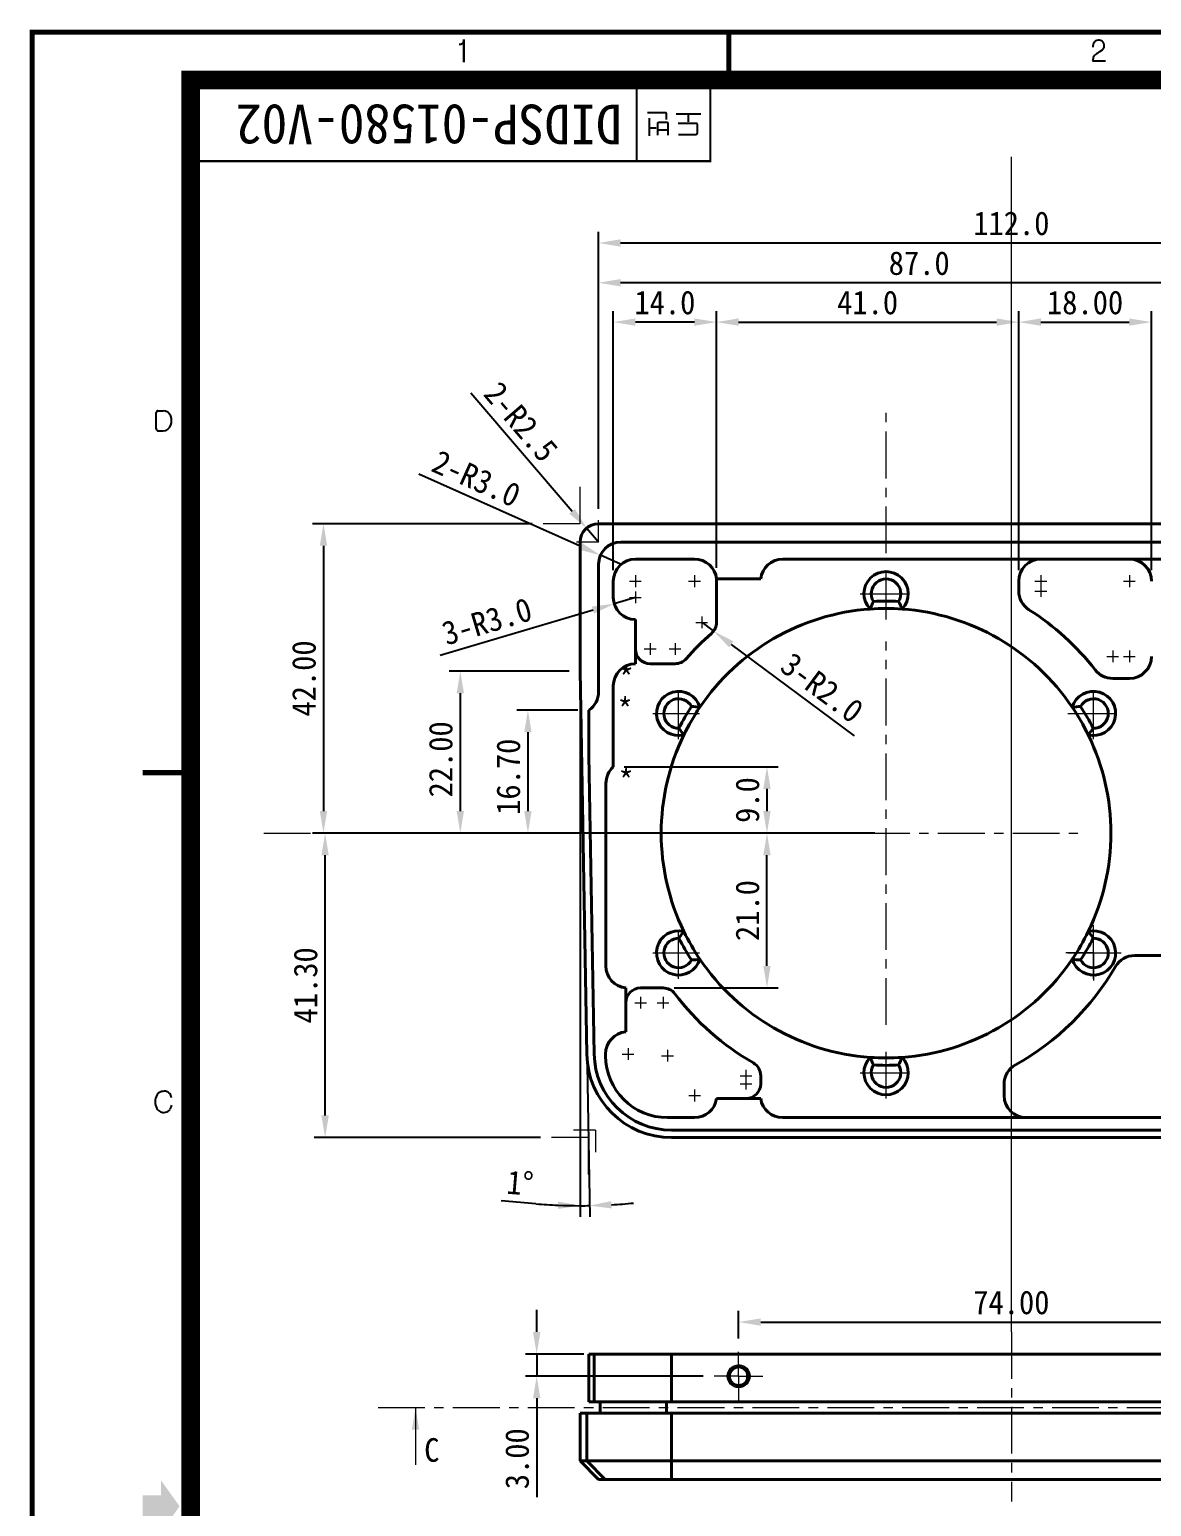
# Model space of a CAD drawing. Header units: millimetres. Extents: x 850 to 1425, y -556 to -156.
# Drawn here: x 850.3 to 1002.5, y -356.4 to -156 of the extents above; entities that cross this region are included whole.
import ezdxf

# ---------------------------------------------------------------- set-up
doc = ezdxf.new("R2010")
doc.units = ezdxf.units.MM
doc.linetypes.add('CENTERX2', pattern=[20.32, 12.7, -2.54, 2.54, -2.54])
doc.layers.get('0').update_dxf_attribs({"color": 6})
for name, color, linetype, lineweight in [('CENTER', 1, 'CENTERX2', 9), ('DIM', 2, 'Continuous', 9), ('OUTLINE', 3, 'Continuous', 40), ('기준선', 6, 'Continuous', 9), ('은선', 253, 'Continuous', 9)]:
    doc.layers.add(name, color=color, linetype=linetype, lineweight=lineweight)
doc.styles.get("Standard").update_dxf_attribs({"font": '', "height": 3.2})
doc.styles.get('Standard').set_extended_font_data('GulimChe')
doc.dimstyles.new('척도 1배 - (x.x)', dxfattribs={"dimtxt": 3.2, "dimasz": 3, "dimexe": 1.5, "dimexo": 1.5, "dimgap": 1, "dimtad": 1, "dimdec": 1, "dimzin": 0, "dimdsep": 46, "dimtxsty": 'Standard', "dimcen": 0, "dimclrd": 2, "dimclre": 2, "dimclrt": 2, "dimadec": 0, "dimazin": 0, "dimtfac": 0.75, "dimtdec": 1, "dimtmove": 0, "dimatfit": 0, "dimfxl": 1, "dimtfill": 1, "dimtolj": 1, "dimtzin": 0, "dimarcsym": 0})
doc.dimstyles.new('척도 1배 - (x.xx)', dxfattribs={"dimtxt": 3.2, "dimasz": 3, "dimexe": 1.5, "dimexo": 1.5, "dimgap": 1, "dimtad": 1, "dimzin": 0, "dimdsep": 46, "dimtxsty": 'Standard', "dimcen": 0, "dimclrd": 2, "dimclre": 2, "dimclrt": 2, "dimadec": 0, "dimazin": 0, "dimtfac": 0.75, "dimtmove": 0, "dimatfit": 0, "dimfxl": 1, "dimtfill": 1, "dimtolj": 1, "dimtzin": 0, "dimarcsym": 0})

# ---------------------------------------------------------------- blocks, each defined once
blk = doc.blocks.new('A-2_규격도면_동인광학')
blk.add_hatch(color=256).paths.add_polyline_path([(15, 197.3), (15, 200.3), (17.5, 200.3), (17.5, 202.3), (20, 198.8), (17.5, 195.3), (17.5, 197.3)])
for p, q in [((57.91, 397.24), (58.16, 397.24)), ((58.57, 397.85), (58.57, 394.79)), ((58.57, 394.79), (58.57, 397.85)), ((143.94, 396.82), (143.94, 397.08)), ((143.86, 394.95), (145.61, 394.95)), ((144.8, 396.18), (144.7, 396.12)), ((145.14, 396.42), (144.8, 396.18)), ((145.22, 396.49), (145.14, 396.42)), ((82, 391.36), (82, 381.36)), ((85.87, 387.91), (83.48, 387.91)), ((83.73, 384.78), (83.73, 387.2)), ((86.06, 387), (86.06, 387.76)), ((90.69, 387.72), (87.36, 387.72)), ((89.03, 386.68), (89.03, 387.72)), ((84.63, 385.83), (83.73, 385.83)), ((84.81, 386.37), (84.81, 384.88)), ((86.28, 385.57), (84.81, 385.57)), ((86.07, 386.58), (84.99, 386.58)), ((86.28, 384.88), (86.28, 386.41)), ((90.02, 386.48), (87.64, 386.48)), ((87.68, 384.98), (90.05, 384.98)), ((90.27, 385.19), (90.27, 386.25)), ((16.84, 345), (16.84, 347.24)), ((17.07, 347.48), (17.76, 347.48)), ((18.91, 254.23), (18.87, 254.4))]:
    blk.add_line(p, q)
for points, const_width in [([(0, 0), (0, 398.86), (574, 398.86), (574, 0)], 0.7), ([(21.5, 6.5), (21.5, 392.36), (567.5, 392.36), (567.5, 6.5)], 2.5)]:
    blk.add_lwpolyline(points, close=True, dxfattribs=dict(const_width=const_width))
for points, const_width in [([(94.5, 398.86), (94.5, 391.69)], 0.7), ([(22.5, 381.36), (92, 381.36), (92, 391.36)], 0.3), ([(15, 298.36), (22.17, 298.36)], 0.7)]:
    blk.add_lwpolyline(points, dxfattribs=dict(const_width=const_width))
for centre, radius, start, end in [((58.16, 397.66), 0.418, 270, 351.8564), ((144.61, 397.08), 0.675, 135.3614, 180), ((144.53, 397.16), 0.56, 116.1126, 135.3614), ((144.71, 396.81), 0.951, 75.511, 116.1126), ((144.8, 397.19), 0.566, 52.7857, 75.511), ((144.7, 397.05), 0.74, 352.4081, 52.7857), ((144.58, 397.06), 0.862, 318.1085, 352.4081), ((145.38, 394.91), 1.52, 161.3803, 178.4124), ((144.61, 395.17), 0.705, 132.8749, 161.3803), ((146.71, 392.9), 3.8, 121.9901, 132.8749), ((85.9, 387.76), 0.157, 0, 104.5405), ((84.99, 386.4), 0.181, 90, 191.0214), ((86.1, 386.41), 0.179, 0, 97.6654), ((90.04, 386.25), 0.23, 0, 93.1332), ((90.05, 385.19), 0.217, 270, 359.9617), ((17.07, 347.24), 0.234, 89.9627, 180), ((17.76, 346.37), 1.11, 18.7245, 90), ((17.08, 344.99), 0.241, 177.6028, 269.7704), ((17.42, 428.69), 83.93, 269.7704, 270.2296), ((17.75, 345.88), 1.12, 270.2296, 341.2755), ((17.03, 346.12), 1.88, 341.2755, 18.7245), ((18.62, 253.71), 1.93, 153.4408, 179.3877), ((17.76, 254.14), 0.968, 126.0964, 153.4408), ((17.65, 254.29), 0.786, 112.6651, 126.0964), ((17.94, 253.61), 1.52, 84.5855, 112.6651), ((18, 254.27), 0.857, 49.4232, 84.5855), ((17.93, 254.19), 0.962, 12.5369, 49.4232), ((18.66, 253.71), 1.97, 179.3877, 207.825), ((17.78, 253.25), 0.971, 207.825, 248.4845), ((17.93, 253.21), 0.954, 279.0922, 325.2032), ((17.59, 253.45), 1.36, 325.2032, 351.393), ((17.88, 253.51), 1.26, 248.4845, 279.0922)]:
    blk.add_arc(centre, radius, start, end)
blk = doc.blocks.new('SW_CENTERMARKSYMBOL_2')
at = {"color": 0, "linetype": 'Continuous', "lineweight": 0}
for p, q in [((-2.5, 0), (-3.3, 0)), ((0, 0), (-2.5, 0)), ((0, 2.5), (0, 3.3)), ((0, 0), (0, 2.5)), ((0, 0), (0, -2.5)), ((0, 0), (2.5, 0)), ((2.5, 0), (3.3, 0)), ((0, -2.5), (0, -3.3))]:
    blk.add_line(p, q, dxfattribs=at)
blk = doc.blocks.new('*D100')
at = {"layer": 'Defpoints', "color": 0, "ltscale": 0.5, "transparency": 16777216}
for p in [(1020.45, -331.4), (946.45, -335.15), (1020.45, -336.94)]:
    blk.add_point(p, dxfattribs=at)
at = {"layer": 'DIM', "color": 2, "lineweight": -2, "ltscale": 0.5, "transparency": 16777216}
for p, q in [((946.45, -333.65), (946.45, -329.9)), ((1020.45, -335.44), (1020.45, -329.9)), ((949.45, -331.4), (1017.45, -331.4))]:
    blk.add_line(p, q, dxfattribs=at)
at = {"layer": 'DIM', "color": 2, "ltscale": 0.5, "transparency": 16777216}
for points in [[(949.45, -330.9), (949.45, -331.9), (946.45, -331.4)], [(1017.45, -330.9), (1017.45, -331.9), (1020.45, -331.4)]]:
    blk.add_solid(points, dxfattribs=at)
at = {"layer": 'DIM', "color": 2, "ltscale": 0.5, "transparency": 16777216, "insert": (983.45, -328.76), "char_height": 3.2, "attachment_point": 5, "bg_fill": 3, "box_fill_scale": 1.1, "bg_fill_color": 256, "bg_fill_true_color": 13158600, "bg_fill_transparency": 0}
blk.add_mtext('\\A1;74.00', dxfattribs=at)
blk = doc.blocks.new('*D101')
at = {"layer": 'Defpoints', "color": 0, "ltscale": 0.5, "transparency": 16777216}
for p in [(926.95, -335.75), (919.06, -338.75), (943.15, -338.75)]:
    blk.add_point(p, dxfattribs=at)
at = {"layer": 'DIM', "color": 2, "lineweight": -2, "ltscale": 0.5, "transparency": 16777216}
for p, q in [((919.06, -332.75), (919.06, -329.75)), ((925.45, -335.75), (917.56, -335.75)), ((919.06, -335.75), (919.06, -338.75)), ((941.65, -338.75), (917.56, -338.75)), ((919.06, -341.75), (919.06, -355.16))]:
    blk.add_line(p, q, dxfattribs=at)
at = {"layer": 'DIM', "color": 2, "ltscale": 0.5, "transparency": 16777216}
for points in [[(918.56, -332.75), (919.56, -332.75), (919.06, -335.75)], [(918.56, -341.75), (919.56, -341.75), (919.06, -338.75)]]:
    blk.add_solid(points, dxfattribs=at)
at = {"layer": 'DIM', "color": 2, "ltscale": 0.5, "transparency": 16777216, "insert": (916.42, -349.95), "char_height": 3.2, "attachment_point": 5, "rotation": 90, "bg_fill": 3, "box_fill_scale": 1.1, "bg_fill_color": 256, "bg_fill_true_color": 13158600, "bg_fill_transparency": 0}
blk.add_mtext('\\A1;3.00', dxfattribs=at)
blk = doc.blocks.new('*D143')
at = {"layer": 'Defpoints', "color": 0, "ltscale": 0.5, "transparency": 16777216}
for p in [(984.45, -195.7), (943.45, -230.56), (984.45, -230.86)]:
    blk.add_point(p, dxfattribs=at)
at = {"layer": 'DIM', "color": 2, "lineweight": -2, "ltscale": 0.5, "transparency": 16777216}
for p, q in [((943.45, -229.06), (943.45, -194.2)), ((984.45, -229.36), (984.45, -194.2)), ((946.45, -195.7), (981.45, -195.7))]:
    blk.add_line(p, q, dxfattribs=at)
at = {"layer": 'DIM', "color": 2, "ltscale": 0.5, "transparency": 16777216}
for points in [[(946.45, -195.2), (946.45, -196.2), (943.45, -195.7)], [(981.45, -195.2), (981.45, -196.2), (984.45, -195.7)]]:
    blk.add_solid(points, dxfattribs=at)
at = {"layer": 'DIM', "color": 2, "ltscale": 0.5, "transparency": 16777216, "insert": (963.95, -193.06), "char_height": 3.2, "attachment_point": 5, "bg_fill": 3, "box_fill_scale": 1.1, "bg_fill_color": 256, "bg_fill_true_color": 13158600, "bg_fill_transparency": 0}
blk.add_mtext('\\A1;41.0', dxfattribs=at)
blk = doc.blocks.new('*D146')
at = {"layer": 'Defpoints', "color": 0, "ltscale": 0.5, "transparency": 16777216}
for p in [(929.45, -195.7), (929.45, -230.86), (943.45, -230.56)]:
    blk.add_point(p, dxfattribs=at)
at = {"layer": 'DIM', "color": 2, "lineweight": -2, "ltscale": 0.5, "transparency": 16777216}
for p, q in [((929.45, -229.36), (929.45, -194.2)), ((943.45, -229.06), (943.45, -194.2)), ((940.45, -195.7), (932.45, -195.7))]:
    blk.add_line(p, q, dxfattribs=at)
at = {"layer": 'DIM', "color": 2, "ltscale": 0.5, "transparency": 16777216}
for points in [[(932.45, -195.2), (932.45, -196.2), (929.45, -195.7)], [(940.45, -195.2), (940.45, -196.2), (943.45, -195.7)]]:
    blk.add_solid(points, dxfattribs=at)
at = {"layer": 'DIM', "color": 2, "ltscale": 0.5, "transparency": 16777216, "insert": (936.45, -193.06), "char_height": 3.2, "attachment_point": 5, "bg_fill": 3, "box_fill_scale": 1.1, "bg_fill_color": 256, "bg_fill_true_color": 13158600, "bg_fill_transparency": 0}
blk.add_mtext('\\A1;14.0', dxfattribs=at)
blk = doc.blocks.new('*D147')
at = {"layer": 'Defpoints', "color": 0, "ltscale": 0.5, "transparency": 16777216}
for p in [(927.45, -190.36), (927.45, -222.56), (1014.45, -228.7)]:
    blk.add_point(p, dxfattribs=at)
at = {"layer": 'DIM', "color": 2, "lineweight": -2, "ltscale": 0.5, "transparency": 16777216}
for p, q in [((927.45, -221.06), (927.45, -188.86)), ((1011.45, -190.36), (930.45, -190.36)), ((1014.45, -227.2), (1014.45, -188.86))]:
    blk.add_line(p, q, dxfattribs=at)
at = {"layer": 'DIM', "color": 2, "ltscale": 0.5, "transparency": 16777216}
for points in [[(930.45, -189.86), (930.45, -190.86), (927.45, -190.36)], [(1011.45, -189.86), (1011.45, -190.86), (1014.45, -190.36)]]:
    blk.add_solid(points, dxfattribs=at)
at = {"layer": 'DIM', "color": 2, "ltscale": 0.5, "transparency": 16777216, "insert": (970.95, -187.72), "char_height": 3.2, "attachment_point": 5, "bg_fill": 3, "box_fill_scale": 1.1, "bg_fill_color": 256, "bg_fill_true_color": 13158600, "bg_fill_transparency": 0}
blk.add_mtext('\\A1;87.0', dxfattribs=at)
blk = doc.blocks.new('*D148')
at = {"layer": 'Defpoints', "color": 0, "ltscale": 0.5, "transparency": 16777216}
for p in [(1039.45, -184.96), (927.45, -222.56), (1039.45, -222.56)]:
    blk.add_point(p, dxfattribs=at)
at = {"layer": 'DIM', "color": 2, "lineweight": -2, "ltscale": 0.5, "transparency": 16777216}
for p, q in [((927.45, -221.06), (927.45, -183.46)), ((1039.45, -221.06), (1039.45, -183.46)), ((930.45, -184.96), (1036.45, -184.96))]:
    blk.add_line(p, q, dxfattribs=at)
at = {"layer": 'DIM', "color": 2, "ltscale": 0.5, "transparency": 16777216}
for points in [[(930.45, -184.46), (930.45, -185.46), (927.45, -184.96)], [(1036.45, -184.46), (1036.45, -185.46), (1039.45, -184.96)]]:
    blk.add_solid(points, dxfattribs=at)
at = {"layer": 'DIM', "color": 2, "ltscale": 0.5, "transparency": 16777216, "insert": (983.45, -182.31), "char_height": 3.2, "attachment_point": 5, "bg_fill": 3, "box_fill_scale": 1.1, "bg_fill_color": 256, "bg_fill_true_color": 13158600, "bg_fill_transparency": 0}
blk.add_mtext('\\A1;112.0', dxfattribs=at)
blk = doc.blocks.new('*D163')
at = {"layer": 'Defpoints', "color": 0, "ltscale": 0.5, "transparency": 16777216}
for p in [(929.45, -256.06), (950.3, -265.06), (950.3, -265.06)]:
    blk.add_point(p, dxfattribs=at)
at = {"layer": 'DIM', "color": 2, "lineweight": -2, "ltscale": 0.5, "transparency": 16777216}
for p, q in [((930.95, -256.06), (951.8, -256.06)), ((950.3, -259.06), (950.3, -262.06))]:
    blk.add_line(p, q, dxfattribs=at)
at = {"layer": 'DIM', "color": 2, "ltscale": 0.5, "transparency": 16777216}
for points in [[(949.8, -259.06), (950.8, -259.06), (950.3, -256.06)], [(949.8, -262.06), (950.8, -262.06), (950.3, -265.06)]]:
    blk.add_solid(points, dxfattribs=at)
at = {"layer": 'DIM', "color": 2, "ltscale": 0.5, "transparency": 16777216, "insert": (947.66, -260.56), "char_height": 3.2, "attachment_point": 5, "rotation": 90, "bg_fill": 3, "box_fill_scale": 1.1, "bg_fill_color": 256, "bg_fill_true_color": 13158600, "bg_fill_transparency": 0}
blk.add_mtext('\\A1;9.0', dxfattribs=at)
blk = doc.blocks.new('*D164')
at = {"layer": 'Defpoints', "color": 0, "ltscale": 0.5, "transparency": 16777216}
for p in [(950.3, -265.06), (950.3, -265.06), (936.2, -286.06)]:
    blk.add_point(p, dxfattribs=at)
at = {"layer": 'DIM', "color": 2, "lineweight": -2, "ltscale": 0.5, "transparency": 16777216}
for p, q in [((950.3, -283.06), (950.3, -268.06)), ((937.7, -286.06), (951.8, -286.06))]:
    blk.add_line(p, q, dxfattribs=at)
at = {"layer": 'DIM', "color": 2, "ltscale": 0.5, "transparency": 16777216}
for points in [[(949.8, -268.06), (950.8, -268.06), (950.3, -265.06)], [(949.8, -283.06), (950.8, -283.06), (950.3, -286.06)]]:
    blk.add_solid(points, dxfattribs=at)
at = {"layer": 'DIM', "color": 2, "ltscale": 0.5, "transparency": 16777216, "insert": (947.66, -275.56), "char_height": 3.2, "attachment_point": 5, "rotation": 90, "bg_fill": 3, "box_fill_scale": 1.1, "bg_fill_color": 256, "bg_fill_true_color": 13158600, "bg_fill_transparency": 0}
blk.add_mtext('\\A1;21.0', dxfattribs=at)
blk = doc.blocks.new('*D165')
at = {"layer": 'Defpoints', "color": 0, "ltscale": 0.5, "transparency": 16777216}
for p in [(925.83, -223.66), (927.45, -225.56)]:
    blk.add_point(p, dxfattribs=at)
at = {"layer": 'DIM', "color": 2, "lineweight": -2, "ltscale": 0.5, "transparency": 16777216}
for p, q in [((923.87, -221.39), (910.12, -205.33)), ((927.45, -225.56), (925.83, -223.66))]:
    blk.add_line(p, q, dxfattribs=at)
at = {"layer": 'DIM', "color": 2, "ltscale": 0.5, "transparency": 16777216}
blk.add_solid([(924.25, -221.06), (923.49, -221.71), (925.83, -223.66)], dxfattribs=at)
at = {"layer": 'DIM', "color": 2, "ltscale": 0.5, "transparency": 16777216, "insert": (916.93, -209.23), "char_height": 3.2, "attachment_point": 5, "rotation": 310.6031, "bg_fill": 3, "box_fill_scale": 1.1, "bg_fill_color": 256, "bg_fill_true_color": 13158600, "bg_fill_transparency": 0}
blk.add_mtext('\\A1;2-R2.5', dxfattribs=at)
blk = doc.blocks.new('*D166')
at = {"layer": 'Defpoints', "color": 0, "ltscale": 0.5, "transparency": 16777216}
for p in [(927.71, -227.34), (930.45, -228.56)]:
    blk.add_point(p, dxfattribs=at)
at = {"layer": 'DIM', "color": 2, "lineweight": -2, "ltscale": 0.5, "transparency": 16777216}
for p, q in [((924.97, -226.12), (903.06, -216.34)), ((930.45, -228.56), (927.71, -227.34))]:
    blk.add_line(p, q, dxfattribs=at)
at = {"layer": 'DIM', "color": 2, "ltscale": 0.5, "transparency": 16777216}
blk.add_solid([(925.18, -225.66), (924.77, -226.57), (927.71, -227.34)], dxfattribs=at)
at = {"layer": 'DIM', "color": 2, "ltscale": 0.5, "transparency": 16777216, "insert": (910.88, -216.94), "char_height": 3.2, "attachment_point": 5, "rotation": 335.9558, "bg_fill": 3, "box_fill_scale": 1.1, "bg_fill_color": 256, "bg_fill_true_color": 13158600, "bg_fill_transparency": 0}
blk.add_mtext('\\A1;2-R3.0', dxfattribs=at)
blk = doc.blocks.new('*D167')
at = {"layer": 'Defpoints', "color": 0, "ltscale": 0.5, "transparency": 16777216}
for p in [(929.58, -233.92), (932.45, -233.06)]:
    blk.add_point(p, dxfattribs=at)
at = {"layer": 'DIM', "color": 2, "lineweight": -2, "ltscale": 0.5, "transparency": 16777216}
for p, q in [((932.45, -233.06), (929.58, -233.92)), ((926.7, -234.78), (905.99, -240.96))]:
    blk.add_line(p, q, dxfattribs=at)
at = {"layer": 'DIM', "color": 2, "ltscale": 0.5, "transparency": 16777216}
blk.add_solid([(926.56, -234.3), (926.85, -235.26), (929.58, -233.92)], dxfattribs=at)
at = {"layer": 'DIM', "color": 2, "ltscale": 0.5, "transparency": 16777216, "insert": (912.31, -236.32), "char_height": 3.2, "attachment_point": 5, "rotation": 16.6286, "bg_fill": 3, "box_fill_scale": 1.1, "bg_fill_color": 256, "bg_fill_true_color": 13158600, "bg_fill_transparency": 0}
blk.add_mtext('\\A1;3-R3.0', dxfattribs=at)
blk = doc.blocks.new('*D168')
at = {"layer": 'Defpoints', "color": 0, "ltscale": 0.5, "transparency": 16777216}
for p in [(941.45, -236.44), (943.06, -237.64)]:
    blk.add_point(p, dxfattribs=at)
at = {"layer": 'DIM', "color": 2, "lineweight": -2, "ltscale": 0.5, "transparency": 16777216}
for p, q in [((941.45, -236.44), (943.06, -237.64)), ((945.46, -239.43), (962.12, -251.85))]:
    blk.add_line(p, q, dxfattribs=at)
at = {"layer": 'DIM', "color": 2, "ltscale": 0.5, "transparency": 16777216}
blk.add_solid([(945.76, -239.03), (945.16, -239.83), (943.06, -237.64)], dxfattribs=at)
at = {"layer": 'DIM', "color": 2, "ltscale": 0.5, "transparency": 16777216, "insert": (957.78, -245.32), "char_height": 3.2, "attachment_point": 5, "rotation": 323.296, "bg_fill": 3, "box_fill_scale": 1.1, "bg_fill_color": 256, "bg_fill_true_color": 13158600, "bg_fill_transparency": 0}
blk.add_mtext('\\A1;3-R2.0', dxfattribs=at)
blk = doc.blocks.new('*D169')
at = {"layer": 'Defpoints', "color": 0, "ltscale": 0.5, "transparency": 16777216}
for p in [(924.95, -243.06), (908.7, -265.06), (908.7, -265.06)]:
    blk.add_point(p, dxfattribs=at)
at = {"layer": 'DIM', "color": 2, "lineweight": -2, "ltscale": 0.5, "transparency": 16777216}
for p, q in [((923.45, -243.06), (907.2, -243.06)), ((908.7, -246.06), (908.7, -262.06))]:
    blk.add_line(p, q, dxfattribs=at)
at = {"layer": 'DIM', "color": 2, "ltscale": 0.5, "transparency": 16777216}
for points in [[(908.2, -246.06), (909.2, -246.06), (908.7, -243.06)], [(908.2, -262.06), (909.2, -262.06), (908.7, -265.06)]]:
    blk.add_solid(points, dxfattribs=at)
at = {"layer": 'DIM', "color": 2, "ltscale": 0.5, "transparency": 16777216, "insert": (906.06, -255.04), "char_height": 3.2, "attachment_point": 5, "rotation": 90, "bg_fill": 3, "box_fill_scale": 1.1, "bg_fill_color": 256, "bg_fill_true_color": 13158600, "bg_fill_transparency": 0}
blk.add_mtext('\\A1;22.00', dxfattribs=at)
blk = doc.blocks.new('*D170')
at = {"layer": 'Defpoints', "color": 0, "ltscale": 0.5, "transparency": 16777216}
for p in [(926.15, -248.36), (917.87, -265.06), (917.87, -265.06)]:
    blk.add_point(p, dxfattribs=at)
at = {"layer": 'DIM', "color": 2, "lineweight": -2, "ltscale": 0.5, "transparency": 16777216}
for p, q in [((924.65, -248.36), (916.37, -248.36)), ((917.87, -251.36), (917.87, -262.06))]:
    blk.add_line(p, q, dxfattribs=at)
at = {"layer": 'DIM', "color": 2, "ltscale": 0.5, "transparency": 16777216}
for points in [[(917.37, -251.36), (918.37, -251.36), (917.87, -248.36)], [(917.37, -262.06), (918.37, -262.06), (917.87, -265.06)]]:
    blk.add_solid(points, dxfattribs=at)
at = {"layer": 'DIM', "color": 2, "ltscale": 0.5, "transparency": 16777216, "insert": (915.23, -257.4), "char_height": 3.2, "attachment_point": 5, "rotation": 90, "bg_fill": 3, "box_fill_scale": 1.1, "bg_fill_color": 256, "bg_fill_true_color": 13158600, "bg_fill_transparency": 0}
blk.add_mtext('\\A1;16.70', dxfattribs=at)
blk = doc.blocks.new('*D171')
at = {"layer": 'Defpoints', "color": 0, "ltscale": 0.5, "transparency": 16777216}
for p in [(924.95, -225.56), (924.95, -243.06), (924.95, -243.06), (925.86, -295.06), (925.8, -315.61)]:
    blk.add_point(p, dxfattribs=at)
at = {"layer": 'DIM', "color": 2, "lineweight": -2, "ltscale": 0.5, "transparency": 16777216}
for p, q in [((924.95, -244.56), (924.95, -317.11)), ((925.89, -296.56), (926.25, -317.1)), ((918.96, -315.36), (914.25, -314.97))]:
    blk.add_line(p, q, dxfattribs=at)
for start, end in [(265.2601, 270), (265.2611, 267.6306), (270, 271), (273.3694, 275.7389)]:
    blk.add_arc((924.95, -243.06), 72.55, start, end, dxfattribs=at)
at = {"layer": 'DIM', "color": 2, "ltscale": 0.5, "transparency": 16777216}
for points in [[(921.96, -315.05), (921.94, -316.05), (924.95, -315.61)], [(929.24, -315.98), (929.2, -314.99), (926.22, -315.6)]]:
    blk.add_solid(points, dxfattribs=at)
at = {"layer": 'DIM', "color": 2, "ltscale": 0.5, "transparency": 16777216, "insert": (916.82, -312.53), "char_height": 3.2, "attachment_point": 5, "rotation": 355.2601, "bg_fill": 3, "box_fill_scale": 1.1, "bg_fill_color": 256, "bg_fill_true_color": 13158600, "bg_fill_transparency": 0}
blk.add_mtext('\\A1;1°', dxfattribs=at)
blk = doc.blocks.new('*D172')
at = {"layer": 'Defpoints', "color": 0, "ltscale": 0.5, "transparency": 16777216}
for p in [(919.95, -223.06), (890.14, -265.06), (935.95, -265.06)]:
    blk.add_point(p, dxfattribs=at)
at = {"layer": 'DIM', "color": 2, "lineweight": -2, "ltscale": 0.5, "transparency": 16777216}
for p, q in [((918.45, -223.06), (888.64, -223.06)), ((890.14, -226.06), (890.14, -262.06)), ((934.45, -265.06), (888.64, -265.06))]:
    blk.add_line(p, q, dxfattribs=at)
at = {"layer": 'DIM', "color": 2, "ltscale": 0.5, "transparency": 16777216}
for points in [[(889.64, -226.06), (890.64, -226.06), (890.14, -223.06)], [(889.64, -262.06), (890.64, -262.06), (890.14, -265.06)]]:
    blk.add_solid(points, dxfattribs=at)
at = {"layer": 'DIM', "color": 2, "ltscale": 0.5, "transparency": 16777216, "insert": (887.5, -244.06), "char_height": 3.2, "attachment_point": 5, "rotation": 90, "bg_fill": 3, "box_fill_scale": 1.1, "bg_fill_color": 256, "bg_fill_true_color": 13158600, "bg_fill_transparency": 0}
blk.add_mtext('\\A1;42.00', dxfattribs=at)
blk = doc.blocks.new('*D173')
at = {"layer": 'Defpoints', "color": 0, "ltscale": 0.5, "transparency": 16777216}
for p in [(890.36, -265.06), (966.45, -265.06), (921.06, -306.36)]:
    blk.add_point(p, dxfattribs=at)
at = {"layer": 'DIM', "color": 2, "lineweight": -2, "ltscale": 0.5, "transparency": 16777216}
for p, q in [((964.95, -265.06), (888.86, -265.06)), ((890.36, -303.36), (890.36, -268.06)), ((919.56, -306.36), (888.86, -306.36))]:
    blk.add_line(p, q, dxfattribs=at)
at = {"layer": 'DIM', "color": 2, "ltscale": 0.5, "transparency": 16777216}
for points in [[(889.86, -268.06), (890.86, -268.06), (890.36, -265.06)], [(889.86, -303.36), (890.86, -303.36), (890.36, -306.36)]]:
    blk.add_solid(points, dxfattribs=at)
at = {"layer": 'DIM', "color": 2, "ltscale": 0.5, "transparency": 16777216, "insert": (887.72, -285.71), "char_height": 3.2, "attachment_point": 5, "rotation": 90, "bg_fill": 3, "box_fill_scale": 1.1, "bg_fill_color": 256, "bg_fill_true_color": 13158600, "bg_fill_transparency": 0}
blk.add_mtext('\\A1;41.30', dxfattribs=at)
blk = doc.blocks.new('SW_CENTERMARKSYMBOL_22')
at = {"color": 0, "linetype": 'Continuous', "lineweight": 18}
for p, q in [((0, 2.5), (0, 3.75)), ((0, 0), (0, 2.5)), ((-2.5, 0), (-3.75, 0)), ((0, 0), (-2.5, 0)), ((0, 0), (0, -2.5)), ((0, 0), (2.5, 0)), ((2.5, 0), (3.75, 0)), ((0, -2.5), (0, -3.75))]:
    blk.add_line(p, q, dxfattribs=at)
blk = doc.blocks.new('SW_CENTERMARKSYMBOL_3')
at = {"color": 0, "linetype": 'Continuous', "lineweight": 0}
for p, q in [((0, 2.5), (0, 3.3)), ((0, 0), (0, 2.5)), ((-2.5, 0), (-3.3, 0)), ((0, 0), (-2.5, 0)), ((0, 0), (0, -2.5)), ((0, 0), (2.5, 0)), ((2.5, 0), (3.3, 0)), ((0, -2.5), (0, -3.3))]:
    blk.add_line(p, q, dxfattribs=at)
blk = doc.blocks.new('*D202')
at = {"layer": 'Defpoints', "color": 0, "ltscale": 0.5, "transparency": 16777216}
for p in [(1002.45, -195.7), (984.45, -230.86), (1002.45, -230.86)]:
    blk.add_point(p, dxfattribs=at)
at = {"layer": 'DIM', "color": 2, "lineweight": -2, "ltscale": 0.5, "transparency": 16777216}
for p, q in [((984.45, -229.36), (984.45, -194.2)), ((1002.45, -229.36), (1002.45, -194.2)), ((987.45, -195.7), (999.45, -195.7))]:
    blk.add_line(p, q, dxfattribs=at)
at = {"layer": 'DIM', "color": 2, "ltscale": 0.5, "transparency": 16777216}
for points in [[(987.45, -195.2), (987.45, -196.2), (984.45, -195.7)], [(999.45, -195.2), (999.45, -196.2), (1002.45, -195.7)]]:
    blk.add_solid(points, dxfattribs=at)
at = {"layer": 'DIM', "color": 2, "ltscale": 0.5, "transparency": 16777216, "insert": (993.45, -193.06), "char_height": 3.2, "attachment_point": 5, "bg_fill": 3, "box_fill_scale": 1.1, "bg_fill_color": 256, "bg_fill_true_color": 13158600, "bg_fill_transparency": 0}
blk.add_mtext('\\A1;18.00', dxfattribs=at)

msp = doc.modelspace()

# ---------------------------------------------------------------- linework, layer by layer
at = {"layer": 'CENTER', "ltscale": 0.5}
for p, q in [((987.454, -230.062), (987.454, -231.662)), ((999.454, -230.062), (999.454, -231.662)), ((932.454, -232.262), (932.454, -233.862)), ((986.654, -230.862), (988.254, -230.862)), ((986.654, -232.198), (988.254, -232.198)), ((987.454, -231.398), (987.454, -232.998)), ((998.654, -230.862), (1000.254, -230.862)), ((931.654, -233.062), (933.254, -233.062)), ((962.954, -232.562), (969.954, -232.562)), ((940.654, -236.444), (942.254, -236.444)), ((941.454, -235.644), (941.454, -237.244)), ((933.654, -240.062), (935.254, -240.062)), ((934.454, -239.262), (934.454, -240.862)), ((937.035, -240.062), (938.635, -240.062)), ((937.835, -239.262), (937.835, -240.862)), ((966.454, -291.062), (966.454, -239.062)), ((997.194, -240.262), (997.194, -241.862)), ((999.454, -240.262), (999.454, -241.862)), ((996.394, -241.062), (997.994, -241.062)), ((998.654, -241.062), (1000.254, -241.062)), ((938.308, -252.312), (938.308, -245.312)), ((994.599, -252.312), (994.599, -245.312)), ((934.808, -248.812), (941.808, -248.812)), ((991.099, -248.812), (998.099, -248.812)), ((882.044, -265.062), (992.454, -265.062)), ((938.308, -284.812), (938.308, -277.812)), ((994.599, -284.812), (994.599, -277.812)), ((934.808, -281.312), (941.808, -281.312)), ((991.099, -281.312), (998.099, -281.312)), ((932.354, -288.062), (933.954, -288.062)), ((933.154, -287.262), (933.154, -288.862)), ((935.405, -288.062), (937.005, -288.062)), ((936.205, -287.262), (936.205, -288.862)), ((931.454, -294.237), (931.454, -295.837)), ((936.807, -294.462), (936.807, -296.062)), ((966.454, -301.062), (966.454, -294.062)), ((930.654, -295.037), (932.254, -295.037)), ((936.007, -295.262), (937.607, -295.262)), ((946.654, -297.971), (948.254, -297.971)), ((947.454, -297.171), (947.454, -298.771)), ((947.454, -298.262), (947.454, -299.862)), ((962.954, -297.562), (969.954, -297.562)), ((940.48, -299.862), (940.48, -301.462)), ((946.654, -299.062), (948.254, -299.062)), ((939.68, -300.662), (941.28, -300.662)), ((983.454, -332.748), (983.454, -355.748))]:
    msp.add_line(p, q, dxfattribs=at)
at = {"layer": 'DIM', "color": 2, "ltscale": 0.5}
msp.add_line((902.626, -342.998), (902.626, -350.762), dxfattribs=at)
msp.add_solid([(903.126, -345.998), (902.126, -345.998), (902.626, -342.998)], dxfattribs=at)
at = {"layer": 'OUTLINE'}
for p, q in [((997.194, -244.062), (999.454, -244.062)), ((1000.171, -281.662), (1005.454, -281.662)), ((982.454, -299.121), (982.454, -300.662))]:
    msp.add_line(p, q, dxfattribs=at)
for centre, radius, start, end in [((987.454, -232.198), 3, 180, 237.42103), ((966.454, -265.062), 31.5, 86.89802, 93.10198), ((966.454, -265.062), 30.5, 85.92988, 94.07012), ((966.454, -265.062), 30.5, 34.07012, 85.92988), ((966.454, -265.062), 36, 37.97987, 57.42103), ((937.835, -240.062), 2, 270, 318.86049), ((999.454, -241.062), 3, 270, 0), ((997.194, -241.062), 3, 217.97987, 270), ((994.599, -248.812), 3, 256.18694, 163.81306), ((966.454, -265.062), 31.5, 146.89802, 153.10198), ((966.454, -265.062), 30.5, 25.92988, 34.07012), ((994.599, -248.812), 2, 268.46113, 151.53887), ((966.454, -265.062), 31.5, 26.89802, 33.10198), ((966.454, -265.062), 30.5, 334.07012, 25.92988), ((994.599, -281.312), 3, 196.18694, 103.81306), ((966.454, -265.062), 30.5, 325.92988, 334.07012), ((994.599, -281.312), 2, 208.46113, 91.53887), ((966.454, -265.062), 31.5, 326.89802, 333.10198), ((966.454, -265.062), 30.5, 274.07012, 325.92988), ((1000.171, -284.662), 3, 90, 149.83021), ((966.454, -265.062), 36, 299.15537, 329.83021), ((985.454, -299.121), 3, 119.15537, 180), ((985.454, -300.662), 3, 180, 270)]:
    msp.add_arc(centre, radius, start, end, dxfattribs=at)
for points in [[(964.749, -233.608), (964.572, -233.946), (964.423, -234.291), (964.289, -234.639)], [(968.618, -234.639), (968.484, -234.291), (968.335, -233.946), (968.158, -233.608)], [(992.841, -247.859), (992.46, -247.874), (992.087, -247.917), (991.718, -247.975)], [(938.361, -250.811), (938.566, -251.134), (938.79, -251.435), (939.024, -251.725)], [(993.883, -251.725), (994.117, -251.435), (994.342, -251.134), (994.546, -250.811)], [(994.546, -279.312), (994.342, -278.99), (994.117, -278.689), (993.883, -278.399)], [(991.718, -282.148), (992.087, -282.206), (992.46, -282.249), (992.841, -282.265)], [(968.618, -295.485), (968.484, -295.833), (968.335, -296.178), (968.158, -296.516)]]:
    msp.add_open_spline(points, degree=3, dxfattribs=at)
at = {"layer": '기준선', "ltscale": 0.5}
for p, q in [((924.954, -223.062), (924.954, -218.062)), ((924.954, -223.062), (919.954, -223.062)), ((926.058, -306.362), (921.058, -306.362)), ((927.041, -305.362), (924.041, -305.362)), ((926.058, -306.362), (926.058, -311.362)), ((927.041, -305.362), (927.041, -308.362))]:
    msp.add_line(p, q, dxfattribs=at)

# ---------------------------------------------------------------- block references
msp.add_blockref('A-2_규격도면_동인광학', (850.618, -555.206))
at = {"layer": 'CENTER', "xscale": 0.5485224050757364, "yscale": 0.5485224050757364, "zscale": 0.5485224050757364}
msp.add_blockref('SW_CENTERMARKSYMBOL_2', (946.454, -338.748), dxfattribs=at)
at = {"layer": 'OUTLINE'}
msp.add_blockref('SW_CENTERMARKSYMBOL_22', (994.599, -281.312), dxfattribs=at)

# ---------------------------------------------------------------- texts
at = {"layer": 'DIM', "insert": (904.428, -168.846), "char_height": 5.4, "width": 60, "attachment_point": 5, "rotation": 180}
msp.add_mtext('DIDSP-01580-V02', dxfattribs=at)
at = {"layer": 'DIM', "char_height": 3.2, "width": 1.37236, "attachment_point": 1}
for insert in [(930.178, -242.425), (930.022, -246.733), (930.153, -256.38)]:
    msp.add_mtext('{\\C1;*}', dxfattribs=dict(at, insert=insert))
at = {"layer": 'DIM', "color": 2, "ltscale": 0.5, "insert": (904.838, -348.786), "char_height": 3.2, "attachment_point": 5}
msp.add_mtext('\\A1;C', dxfattribs=at)

# ---------------------------------------------------------------- next in the draw order: dimensions: what is measured, and where the dimension line sits
at = {"layer": 'DIM', "ltscale": 0.5}
for base, p1, p2, dimstyle, picture, middle in [((984.454, -195.705), (943.454, -230.562), (984.454, -230.862), '척도 1배 - (x.x)', '*D143', (963.954, -193.062)), ((1020.454, -331.398), (946.454, -335.148), (1020.454, -336.938), '척도 1배 - (x.xx)', '*D100', (983.454, -328.756))]:
    dim = msp.add_linear_dim(base=base, p1=p1, p2=p2, dimstyle=dimstyle, dxfattribs=at)
    dim.commit()
    dim.dimension.update_dxf_attribs({"geometry": picture, "text_midpoint": middle})
dim = msp.add_radius_dim(center=(941.454, -236.444), mpoint=(943.057, -237.639), text='3-<>', dimstyle='척도 1배 - (x.x)', override={"dimfxl": 2}, dxfattribs=at)
dim.commit()
dim.dimension.update_dxf_attribs({"geometry": '*D168', "text_midpoint": (956.202, -247.438), "dimtype": 164})
dim = msp.add_linear_dim(base=(908.703, -265.062), p1=(924.954, -243.062), p2=(908.703, -265.062), angle=90, dimstyle='척도 1배 - (x.xx)', dxfattribs=at)
dim.commit()
dim.dimension.update_dxf_attribs({"geometry": '*D169', "text_midpoint": (908.703, -255.036), "dimtype": 160})
dim = msp.add_linear_dim(base=(950.299, -265.062), p1=(929.454, -256.062), p2=(950.299, -265.062), angle=90, dimstyle='척도 1배 - (x.x)', override={"dimfxl": 2}, dxfattribs=at)
dim.commit()
dim.dimension.update_dxf_attribs({"geometry": '*D163', "text_midpoint": (947.66, -260.562)})
dim = msp.add_linear_dim(base=(919.062, -338.748), p1=(926.954, -335.748), p2=(943.154, -338.748), angle=90, dimstyle='척도 1배 - (x.xx)', dxfattribs=at)
dim.commit()
dim.dimension.update_dxf_attribs({"geometry": '*D101', "text_midpoint": (916.424, -349.952)})

# ---------------------------------------------------------------- next in the draw order: linework, layer by layer
at = {"layer": 'CENTER', "ltscale": 0.5}
msp.add_line((897.535, -342.998), (1059.079, -342.998), dxfattribs=at)
at = {"layer": 'OUTLINE'}
for p, q in [((984.454, -230.862), (984.454, -232.198)), ((926.154, -338.228), (926.154, -335.748)), ((926.154, -335.748), (926.861, -335.748)), ((926.861, -342.248), (926.861, -335.748)), ((926.861, -335.748), (937.359, -335.748)), ((937.359, -342.248), (937.359, -335.748)), ((937.359, -335.748), (1029.548, -335.748)), ((926.154, -339.268), (926.154, -338.228)), ((926.154, -342.248), (926.154, -339.268)), ((926.861, -342.248), (926.154, -342.248)), ((937.359, -342.248), (926.861, -342.248)), ((927.654, -342.248), (927.654, -343.748)), ((936.654, -342.248), (936.654, -343.748)), ((1029.548, -342.248), (937.359, -342.248)), ((924.954, -350.248), (924.954, -343.748)), ((924.954, -343.748), (925.861, -343.748)), ((925.861, -350.248), (925.861, -343.748)), ((937.359, -343.748), (925.861, -343.748)), ((937.359, -343.748), (937.359, -350.248)), ((937.359, -343.748), (1029.548, -343.748)), ((924.954, -350.248), (925.861, -350.248)), ((927.454, -352.748), (924.954, -350.248)), ((925.861, -350.248), (937.359, -350.248)), ((928.361, -352.748), (925.861, -350.248)), ((937.359, -350.248), (1029.548, -350.248)), ((937.359, -352.748), (937.359, -350.248)), ((928.361, -352.748), (927.454, -352.748)), ((937.359, -352.748), (928.361, -352.748)), ((1029.548, -352.748), (937.359, -352.748))]:
    msp.add_line(p, q, dxfattribs=at)
msp.add_circle((946.454, -338.748), 1.25, dxfattribs=at)
for centre, radius, start, end in [((966.454, -232.562), 2, 328.46113, 211.53887), ((966.454, -265.062), 30.5, 94.07012, 145.92988), ((941.454, -236.444), 2, 311.13951, 0), ((966.454, -265.062), 36, 131.13951, 138.86049), ((966.454, -265.062), 30.5, 145.92988, 154.07012)]:
    msp.add_arc(centre, radius, start, end, dxfattribs=at)
msp.add_ellipse((926.128, -338.748), major_axis=(0, 1.576), ratio=0.0174577, start_param=4.375755, end_param=5.049023, dxfattribs=at)
msp.add_open_spline([(941.189, -247.975), (940.82, -247.917), (940.447, -247.874), (940.066, -247.859)], degree=3, dxfattribs=at)
at = {"layer": '은선'}
msp.add_circle((946.454, -338.748), 1.55, dxfattribs=at)
msp.add_arc((946.454, -338.748), 1.5, 255, 195, dxfattribs=at)

# ---------------------------------------------------------------- next in the draw order: block references
at = {"layer": 'CENTER'}
msp.add_blockref('SW_CENTERMARKSYMBOL_3', (946.454, -338.748), dxfattribs=at)

# ---------------------------------------------------------------- next in the draw order: dimensions: what is measured, and where the dimension line sits
at = {"layer": 'DIM', "ltscale": 0.5}
dim = msp.add_linear_dim(base=(929.454, -195.705), p1=(943.454, -230.562), p2=(929.454, -230.862), dimstyle='척도 1배 - (x.x)', dxfattribs=at)
dim.commit()
dim.dimension.update_dxf_attribs({"geometry": '*D146', "text_midpoint": (936.454, -193.062)})
dim = msp.add_linear_dim(base=(917.873, -265.062), p1=(926.154, -248.362), p2=(917.873, -265.062), angle=90, dimstyle='척도 1배 - (x.xx)', dxfattribs=at)
dim.commit()
dim.dimension.update_dxf_attribs({"geometry": '*D170', "text_midpoint": (917.873, -257.401), "dimtype": 160})
dim = msp.add_linear_dim(base=(950.299, -265.062), p1=(936.205, -286.062), p2=(950.299, -265.062), angle=90, dimstyle='척도 1배 - (x.x)', override={"dimfxl": 2}, dxfattribs=at)
dim.commit()
dim.dimension.update_dxf_attribs({"geometry": '*D164', "text_midpoint": (947.656, -275.562)})

# ---------------------------------------------------------------- next in the draw order: linework, layer by layer
at = {"layer": 'CENTER', "ltscale": 0.5}
for p, q in [((932.454, -230.062), (932.454, -231.662)), ((940.469, -230.062), (940.469, -231.662)), ((931.654, -230.862), (933.254, -230.862)), ((939.669, -230.862), (941.269, -230.862))]:
    msp.add_line(p, q, dxfattribs=at)
at = {"layer": 'OUTLINE'}
for p, q in [((949.454, -230.562), (943.454, -230.562)), ((943.454, -230.562), (943.454, -236.444))]:
    msp.add_line(p, q, dxfattribs=at)

# ---------------------------------------------------------------- next in the draw order: dimensions: what is measured, and where the dimension line sits
at = {"layer": 'DIM', "ltscale": 0.5}
dim = msp.add_linear_dim(base=(927.454, -190.356), p1=(1014.454, -228.705), p2=(927.454, -222.562), dimstyle='척도 1배 - (x.x)', dxfattribs=at)
dim.commit()
dim.dimension.update_dxf_attribs({"geometry": '*D147', "text_midpoint": (970.954, -187.716)})

# ---------------------------------------------------------------- next in the draw order: linework, layer by layer
at = {"layer": 'CENTER', "ltscale": 0.5}
msp.add_line((966.454, -236.062), (966.454, -229.062), dxfattribs=at)
at = {"layer": 'OUTLINE'}
msp.add_line((1014.469, -227.862), (952.438, -227.862), dxfattribs=at)
for centre, start, end in [((940.469, -230.862), 5.73917, 90), ((952.438, -230.862), 90, 174.26083), ((987.454, -230.862), 90, 180), ((999.454, -230.862), 0, 90), ((966.454, -232.562), 316.18694, 223.81306)]:
    msp.add_arc(centre, 3, start, end, dxfattribs=at)
at = {"layer": '기준선', "ltscale": 0.5}
msp.add_line((927.454, -225.562), (924.454, -225.562), dxfattribs=at)

# ---------------------------------------------------------------- next in the draw order: dimensions: what is measured, and where the dimension line sits
at = {"layer": 'DIM', "ltscale": 0.5}
dim = msp.add_linear_dim(base=(1039.454, -184.956), p1=(927.454, -222.562), p2=(1039.454, -222.562), dimstyle='척도 1배 - (x.x)', dxfattribs=at)
dim.commit()
dim.dimension.update_dxf_attribs({"geometry": '*D148', "text_midpoint": (983.454, -182.314)})
dim = msp.add_radius_dim(center=(932.454, -233.062), mpoint=(929.579, -233.92), text='3-<>', dimstyle='척도 1배 - (x.x)', override={"dimfxl": 2}, dxfattribs=at)
dim.commit()
dim.dimension.update_dxf_attribs({"geometry": '*D167', "text_midpoint": (913.067, -238.852), "dimtype": 164})

# ---------------------------------------------------------------- next in the draw order: linework, layer by layer
at = {"layer": 'CENTER', "ltscale": 0.5}
msp.add_line((966.454, -227.062), (966.454, -207.823), dxfattribs=at)
at = {"layer": 'DIM', "ltscale": 0.5}
msp.add_line((983.454, -332.748), (983.454, -173.289), dxfattribs=at)
at = {"layer": '기준선', "ltscale": 0.5}
msp.add_line((927.454, -225.562), (927.454, -222.562), dxfattribs=at)

# ---------------------------------------------------------------- next in the draw order: dimensions: what is measured, and where the dimension line sits
at = {"layer": 'DIM', "ltscale": 0.5}
dim = msp.add_radius_dim(center=(927.454, -225.562), mpoint=(925.826, -223.664), text='2-<>', dimstyle='척도 1배 - (x.x)', override={"dimfxl": 2}, dxfattribs=at)
dim.commit()
dim.dimension.update_dxf_attribs({"geometry": '*D165', "text_midpoint": (914.927, -210.948), "dimtype": 164})

# ---------------------------------------------------------------- next in the draw order: dimensions: what is measured, and where the dimension line sits
dim = msp.add_radius_dim(center=(930.454, -228.562), mpoint=(927.714, -227.339), text='2-<>', dimstyle='척도 1배 - (x.x)', override={"dimfxl": 2}, dxfattribs=at)
dim.commit()
dim.dimension.update_dxf_attribs({"geometry": '*D166', "text_midpoint": (909.805, -219.349), "dimtype": 164})

# ---------------------------------------------------------------- next in the draw order: dimensions: what is measured, and where the dimension line sits
dim = msp.add_angular_dim_2l(base=(925.798, -315.606), line1=((924.954, -225.562), (924.954, -243.062)), line2=((924.954, -243.062), (925.861, -295.062)), dimstyle='척도 1배 - (x.xx)', dxfattribs=at)
dim.commit()
dim.dimension.update_dxf_attribs({"geometry": '*D171', "text_midpoint": (916.821, -312.534)})

# ---------------------------------------------------------------- next in the draw order: dimensions: what is measured, and where the dimension line sits
dim = msp.add_linear_dim(base=(890.139, -265.062), p1=(919.954, -223.062), p2=(935.954, -265.062), angle=90, dimstyle='척도 1배 - (x.xx)', dxfattribs=at)
dim.commit()
dim.dimension.update_dxf_attribs({"geometry": '*D172', "text_midpoint": (887.498, -244.062)})

# ---------------------------------------------------------------- next in the draw order: linework, layer by layer
at = {"layer": 'OUTLINE'}
for p, q in [((1039.454, -223.062), (927.454, -223.062)), ((924.954, -225.562), (924.954, -243.062)), ((1036.454, -225.562), (930.454, -225.562)), ((940.469, -227.862), (932.454, -227.862)), ((927.454, -228.562), (927.454, -245.89)), ((929.454, -230.862), (929.454, -233.062)), ((932.454, -236.062), (932.454, -242.062)), ((934.454, -242.062), (937.835, -242.062)), ((929.454, -245.062), (929.454, -256.062)), ((926.154, -248.362), (926.154, -254.522))]:
    msp.add_line(p, q, dxfattribs=at)
for centre, radius, start, end in [((927.454, -225.562), 2.5, 90, 180), ((930.454, -228.562), 3, 90, 180), ((932.454, -230.862), 3, 90, 180), ((932.454, -233.062), 3, 180, 270), ((934.454, -240.062), 2, 180, 270), ((932.454, -245.062), 3, 90, 180), ((924.454, -245.89), 3, 304.51811, 0), ((938.308, -248.812), 3, 16.18694, 283.81306), ((938.308, -248.812), 2, 28.46113, 271.53887), ((931.454, -258.298), 3, 131.81031, 180)]:
    msp.add_arc(centre, radius, start, end, dxfattribs=at)

# ---------------------------------------------------------------- next in the draw order: dimensions: what is measured, and where the dimension line sits
at = {"layer": 'DIM', "ltscale": 0.5}
dim = msp.add_linear_dim(base=(890.358, -265.062), p1=(921.058, -306.362), p2=(966.454, -265.062), angle=90, dimstyle='척도 1배 - (x.xx)', dxfattribs=at)
dim.commit()
dim.dimension.update_dxf_attribs({"geometry": '*D173', "text_midpoint": (887.715, -285.712)})

# ---------------------------------------------------------------- next in the draw order: linework, layer by layer
at = {"layer": 'OUTLINE'}
for p, q in [((924.954, -243.062), (925.861, -295.062)), ((926.154, -254.522), (926.861, -295.045)), ((928.454, -258.298), (928.454, -283.077)), ((931.154, -286.062), (931.154, -292.005)), ((933.154, -286.062), (936.205, -286.062)), ((928.407, -295.262), (928.407, -295.041)), ((949.454, -297.971), (949.454, -299.062)), ((943.454, -301.062), (949.454, -301.062)), ((936.807, -303.662), (940.48, -303.662)), ((952.427, -303.662), (1014.454, -303.662)), ((937.359, -305.362), (1029.548, -305.362)), ((937.359, -306.362), (1029.548, -306.362))]:
    msp.add_line(p, q, dxfattribs=at)
for centre, radius, start, end in [((966.454, -265.062), 30.5, 154.07012, 205.92988), ((938.308, -281.312), 3, 76.18694, 343.81306), ((966.454, -265.062), 30.5, 205.92988, 214.07012), ((938.308, -281.312), 2, 88.46113, 331.53887), ((966.454, -265.062), 31.5, 206.89802, 213.10198), ((966.454, -265.062), 30.5, 214.07012, 265.92988), ((931.454, -283.077), 3, 180, 264.26083), ((933.154, -288.062), 2, 90, 180), ((936.205, -288.062), 2, 37.24778, 90), ((966.454, -265.062), 36, 217.24778, 240), ((931.454, -295.037), 3.047, 95.65079, 180.06921), ((937.359, -294.862), 11.5, 181, 270), ((937.359, -294.862), 10.5, 181, 270), ((936.807, -295.262), 8.4, 180, 270), ((947.454, -297.971), 2, 0, 60), ((966.454, -297.562), 3, 136.18694, 43.81306), ((966.454, -265.062), 30.5, 265.92988, 274.07012), ((966.454, -297.562), 2, 148.46113, 31.53887), ((966.454, -265.062), 31.5, 266.89802, 273.10198), ((947.454, -299.062), 2, 270, 0), ((940.48, -300.662), 3, 270, 352.33774), ((952.427, -300.662), 3, 187.66226, 270)]:
    msp.add_arc(centre, radius, start, end, dxfattribs=at)
for points in [[(938.361, -279.312), (938.566, -278.99), (938.79, -278.689), (939.024, -278.399)], [(941.189, -282.148), (940.82, -282.206), (940.447, -282.249), (940.066, -282.265)], [(964.749, -296.516), (964.572, -296.178), (964.423, -295.833), (964.289, -295.485)]]:
    msp.add_open_spline(points, degree=3, dxfattribs=at)

# ---------------------------------------------------------------- next in the draw order: dimensions: what is measured, and where the dimension line sits
at = {"layer": 'DIM', "ltscale": 0.5}
dim = msp.add_linear_dim(base=(1002.454, -195.705), p1=(984.454, -230.862), p2=(1002.454, -230.862), dimstyle='척도 1배 - (x.xx)', dxfattribs=at)
dim.commit()
dim.dimension.update_dxf_attribs({"geometry": '*D202', "text_midpoint": (993.454, -193.062)})

doc.saveas('drawing.dxf')
